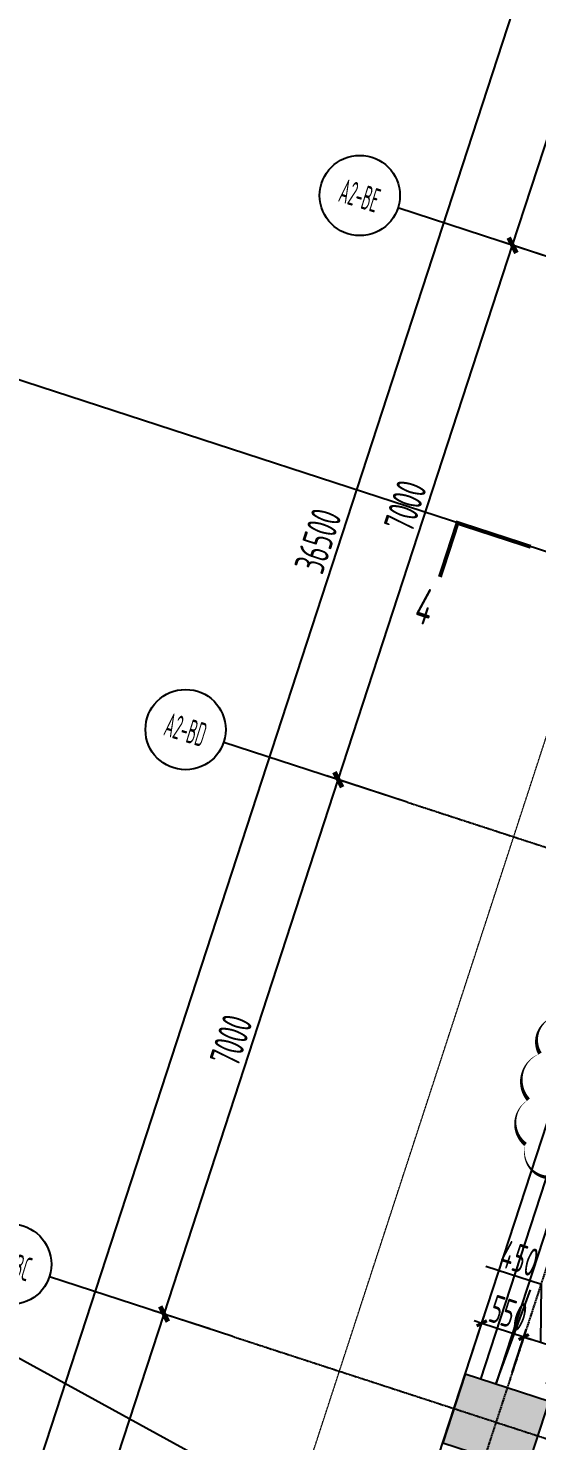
# Model space of a CAD drawing. Header units: millimetres. Extents: x 11639278 to 23698211, y -13072636 to -5537337.
# Drawn here: x 11831914 to 11838243, y -6343850 to -6326259 of the extents above; entities that cross this region are included whole.
import ezdxf
from ezdxf.enums import TextEntityAlignment as Align

# ---------------------------------------------------------------- set-up
doc = ezdxf.new("R2010")
doc.units = ezdxf.units.MM
doc.header["$LTSCALE"] = 10
for name, pattern in [('A2-RG-AXIS$0$CENTER', [2, 1.25, -0.25, 0.25, -0.25]), ('A2-RG-AXIS$0$DOTE', [2.42, 2, -0.2, 0.02, -0.2]), ('A2-RI-F1$0$HIDDEN', [0.375, 0.25, -0.125]), ('A2-RI-F1$0$Overhead 1_16_', [2.579687, 1.5875, -0.992188])]:
    doc.linetypes.add(name, pattern=pattern)
for name, color, linetype in [('A2-RB-F1$0$A-DIMS-100', 1, 'Continuous'), ('A2-RG-AXIS$0$A-AXIS', 1, 'Continuous'), ('A2-RG-AXIS$0$A-DIMS-100', 1, 'Continuous'), ('A2-RG-AXIS$0$A-GRID', 1, 'A2-RG-AXIS$0$CENTER'), ('A2-RG-AXIS$0$A-SYMB', 4, 'Continuous'), ('A2-RI-F1$0$A-HOLE', 2, 'Continuous'), ('A2-RI-F1$0$A-SYMB', 4, 'Continuous'), ('A2-RI-F1$0$A-SYMB-AREA', 4, 'Continuous'), ('A2-RI-F1$0$A-SYMB-NAME', 4, 'Continuous'), ('A2-RI-F1$0$A-SYMB-VOID', 35, 'Continuous'), ('A2-RI-F1$0$A-WALL', 7, 'Continuous'), ('A2-RS-F1$0$A-HATH-GRAY', 8, 'Continuous'), ('A2-RS-F1$0$A-WALL-CONC', 6, 'Continuous')]:
    doc.layers.add(name, color=color, linetype=linetype)
doc.layers.add('A2-RI-F1$0$A-FLOR-OVHD', color=8, linetype='A2-RI-F1$0$Overhead 1_16_', lineweight=5)
doc.styles.add('A2-RB-F1$0$XD2008', font='hzs.shx', dxfattribs={"width": 0.7, "bigfont": 'hztxt.shx'})
doc.styles.add('A2-RG-AXIS$0$ECADI', font='hzs.shx', dxfattribs={"width": 0.7, "bigfont": 'hztxt.shx'})
doc.styles.add('A2-RG-AXIS$0$XD2008', font='hzs.shx', dxfattribs={"width": 0.7, "bigfont": 'hztxt.shx'})
doc.styles.add('A2-RI-F1$0$ECADI', font='hzs.shx', dxfattribs={"width": 0.7, "bigfont": 'hztxt.shx'})
doc.dimstyles.new('A2-RB-F1$0$XD100', dxfattribs={"dimscale": 100, "dimtxt": 3.5, "dimasz": 1.5, "dimexe": 1, "dimexo": 2, "dimgap": 0.5, "dimtad": 1, "dimdec": 0, "dimdsep": 46, "dimtxsty": 'A2-RB-F1$0$XD2008', "dimcen": 2.5, "dimclrt": 4, "dimaunit": 1, "dimadec": 0, "dimazin": 0, "dimtfac": 1, "dimtdec": 0, "dimtix": 1, "dimtmove": 1, "dimatfit": 3, "dimfxl": 0, "dimtolj": 1, "dimtzin": 0, "dimarcsym": 0})
doc.dimstyles.new('A2-RB-F1$0$XD100$0', dxfattribs={"dimscale": 100, "dimtxt": 3.5, "dimasz": 1, "dimexe": 1, "dimexo": 2, "dimgap": 0.5, "dimtad": 1, "dimdec": 0, "dimdsep": 46, "dimtxsty": 'A2-RB-F1$0$XD2008', "dimblk1": 'A2-RB-F1$0$_ArchTick', "dimblk2": 'A2-RB-F1$0$_ArchTick', "dimsah": 1, "dimcen": 2.5, "dimclrt": 4, "dimaunit": 1, "dimadec": 0, "dimazin": 0, "dimtfac": 1, "dimtdec": 0, "dimtix": 1, "dimtmove": 1, "dimatfit": 3, "dimfxl": 0, "dimtolj": 1, "dimtzin": 0, "dimarcsym": 0})
doc.dimstyles.new('A2-RG-AXIS$0$XD150', dxfattribs={"dimscale": 300, "dimtxt": 2.5, "dimasz": 1.5, "dimexe": 1, "dimexo": 2, "dimgap": 0.5, "dimtad": 1, "dimdec": 0, "dimdsep": 46, "dimtxsty": 'A2-RG-AXIS$0$XD2008', "dimcen": 2.5, "dimclrt": 4, "dimaunit": 1, "dimadec": 3, "dimazin": 0, "dimtfac": 1, "dimtdec": 0, "dimtmove": 2, "dimatfit": 3, "dimfxl": 0, "dimtolj": 1, "dimtzin": 0, "dimarcsym": 0})
doc.dimstyles.new('A2-RG-AXIS$0$XD150$0', dxfattribs={"dimscale": 150, "dimtxt": 2.5, "dimasz": 1, "dimexe": 1, "dimexo": 2, "dimgap": 0.5, "dimtad": 1, "dimdec": 0, "dimdsep": 46, "dimtxsty": 'A2-RG-AXIS$0$XD2008', "dimblk": 'A2-RG-AXIS$0$_ArchTick', "dimcen": 2.5, "dimclrt": 4, "dimaunit": 1, "dimadec": 0, "dimazin": 0, "dimtfac": 1, "dimtdec": 0, "dimtmove": 2, "dimatfit": 3, "dimfxl": 0, "dimtolj": 1, "dimtzin": 0, "dimarcsym": 0})

# ---------------------------------------------------------------- blocks, each defined once
blk = doc.blocks.new('A2-RS-F1')
at = {"layer": 'A2-RS-F1$0$A-HATH-GRAY', "ltscale": 3}
h = blk.add_hatch(color=256, dxfattribs=at)
h.paths.add_polyline_path([(11844907, -6323396), (11843861, -6323055), (11843582, -6323911), (11844628, -6324252)], flags=17)
h.paths.add_polyline_path([(11860883, -6343275), (11862024, -6343647), (11861714, -6344598), (11860573, -6344226)])
h.paths.add_polyline_path([(11865221, -6329964), (11866362, -6330336), (11866052, -6331287), (11864911, -6330915)])
h.paths.add_polyline_path([(11863052, -6336620), (11864193, -6336992), (11863883, -6337943), (11862742, -6337571)])
edge = h.paths.add_edge_path()
edge.add_arc((11859129, -6350592), 550, 0, 360)
edge = h.paths.add_edge_path()
edge.add_arc((11856959, -6357248), 450, 0, 360)
edge = h.paths.add_edge_path()
edge.add_arc((11853167, -6357589), 450, 0, 360)
edge = h.paths.add_edge_path()
edge.add_arc((11867806, -6323971), 450, 0, 360)
h.paths.add_polyline_path([(11846030, -6316400), (11847076, -6316740), (11846797, -6317596), (11845751, -6317255)])
h.paths.add_polyline_path([(11843861, -6323055), (11844907, -6323396), (11844628, -6324252), (11843582, -6323911)])
h.paths.add_polyline_path([(11855493, -6327057), (11855969, -6327212), (11855814, -6327687), (11855338, -6327532)])
h.paths.add_polyline_path([(11855338, -6327532), (11855814, -6327687), (11855969, -6327212), (11855493, -6327057)])
h.paths.add_polyline_path([(11848985, -6347023), (11849461, -6347178), (11849306, -6347653), (11848830, -6347498)])
h.paths.add_polyline_path([(11848830, -6347498), (11849306, -6347653), (11849461, -6347178), (11848985, -6347023)])
h.paths.add_polyline_path([(11841691, -6329710), (11842737, -6330051), (11842458, -6330907), (11841413, -6330566)])
edge = h.paths.add_edge_path()
edge.add_arc((11835567, -6350275), 550, 0, 360)
h.paths.add_polyline_path([(11837074, -6343877), (11838120, -6344218), (11838399, -6343362), (11837353, -6343021)])
h.paths.add_polyline_path([(11839243, -6337221), (11840289, -6337562), (11840568, -6336707), (11839522, -6336366)])
h.paths.add_polyline_path([(11843582, -6323911), (11844628, -6324252), (11844907, -6323396), (11843861, -6323055)])
edge = h.paths.add_edge_path()
edge.add_arc((11839856, -6353250), 450, 0, 360)
edge = h.paths.add_edge_path()
edge.add_arc((11857823, -6320717), 450, 0, 360)
edge = h.paths.add_edge_path()
edge.add_arc((11856666, -6324265), 500, 0, 360)
h.paths.add_polyline_path([(11855338, -6327532), (11855814, -6327687), (11855969, -6327212), (11855493, -6327057)])
h.paths.add_polyline_path([(11848830, -6347498), (11849306, -6347653), (11849461, -6347178), (11848985, -6347023)])
edge = h.paths.add_edge_path()
edge.add_arc((11848133, -6350444), 500, 0, 360)
edge = h.paths.add_edge_path()
edge.add_arc((11846511, -6355420), 450, 0, 360)
edge = h.paths.add_edge_path()
edge.add_arc((11865992, -6360192), 450, 0, 360)
edge = h.paths.add_edge_path()
edge.add_arc((11868161, -6353536), 450, 0, 360)
edge = h.paths.add_edge_path()
edge.add_arc((11870331, -6346881), 450, 0, 360)
edge = h.paths.add_edge_path()
edge.add_arc((11872500, -6340226), 450, 0, 360)
edge = h.paths.add_edge_path()
edge.add_arc((11874669, -6333570), 450, 0, 360)
edge = h.paths.add_edge_path()
edge.add_arc((11876839, -6326915), 450, 0, 360)
at = {"layer": 'A2-RS-F1$0$A-WALL-CONC'}
blk.add_lwpolyline([(11837074, -6343877), (11838120, -6344218), (11838399, -6343362), (11837353, -6343021)], close=True, dxfattribs=at)
blk = doc.blocks.new('A2-RI-F1$0$5erhfh')
at = {"layer": 'A2-RI-F1$0$A-SYMB-AREA', "style": 'A2-RI-F1$0$ECADI', "width": 0.7}
blk.add_attdef('340M2', text='', height=2.5, dxfattribs=at).set_placement((0, 1.25), align=Align.MIDDLE_LEFT)
at = {"layer": 'A2-RI-F1$0$A-SYMB-NAME', "style": 'A2-RI-F1$0$ECADI', "width": 0.7}
blk.add_attdef('CHINESENAME', (-12.29, 3.09), '', height=4.5, dxfattribs=at)
blk = doc.blocks.new('A2-RI-F1')
at = {"layer": 'A2-RI-F1$0$A-FLOR-OVHD', "ltscale": 0.3}
blk.add_lwpolyline([(11832501.7, -6353064.2), (11845078.7, -6314477.5), (11879355.1, -6325647.5), (11871959.5, -6348337.9), (11872377.5, -6348345.6), (11867157.7, -6364360), (11832494.4, -6353061.8)], dxfattribs=at)
at = {"layer": 'A2-RI-F1$0$A-HOLE'}
blk.add_line((11838724.9, -6340102.8), (11837733.3, -6343145.1), dxfattribs=at)
at = {"layer": 'A2-RI-F1$0$A-SYMB', "const_width": 50}
blk.add_lwpolyline([(11838167.3, -6332716.2), (11837257.2, -6332419.5), (11837038.3, -6333091.4)], dxfattribs=at)
at = {"layer": 'A2-RI-F1$0$A-SYMB-VOID', "linetype": 'A2-RI-F1$0$HIDDEN', "ltscale": 500}
blk.add_lwpolyline([(11837733.3, -6343145.1), (11838777.1, -6340305.1), (11839295.3, -6340288.7)], dxfattribs=at)
at = {"layer": 'A2-RI-F1$0$A-WALL'}
for p, q in [((11834765, -6350960), (11841784.3, -6329425.1)), ((11838534.7, -6340040.8), (11837543.1, -6343083.1))]:
    blk.add_line(p, q, dxfattribs=at)
at = {"layer": 'Defpoints', "color": 3, "linetype": 'Continuous'}
blk.add_line((11881898.7, -6346970), (11828646, -6329612.7), dxfattribs=at)
at = {"layer": 'Defpoints', "color": 3}
blk.add_line((11846489, -6350866.5), (11821709.5, -6337304), dxfattribs=at)
at = {"layer": 'Defpoints'}
for points in [[(11838498.9, -6338561.9, 0, 50, 0.5205671), (11838283.4, -6339028.7, 0, 50, 0.5205671)], [(11838283.4, -6339028.7, 0, 50, 0.5205671), (11838139.7, -6339603.1, 0, 50, 0.5205671), (11838139.7, -6339603.1, 0, 50, 0.5205671), (11838103.7, -6340159.7, 0, 50, 0.5205671), (11838103.7, -6340159.7, 0, 50, 0.5205671), (11838427.1, -6340572.6, 0, 50, 0.5205671)]]:
    blk.add_lwpolyline(points, format="xyseb", dxfattribs=at)
blk.add_blockref('A2-RS-F1', (0, 0))
ref = blk.add_blockref('A2-RI-F1$0$5erhfh', (11837764.6, -6334317.3), dxfattribs=dict(xscale=100.0000000002661, yscale=100.0000000002661, zscale=100.0000000002661, rotation=341.9467459264774))
ref.add_attrib('CHINESENAME', '4', (11836691.6, -6333642.9), dxfattribs={"layer": 'A2-RI-F1$0$A-SYMB-NAME', "height": 450, "rotation": 341.94675, "style": 'A2-RI-F1$0$ECADI', "width": 0.7})
blk = doc.blocks.new('A2-RG-AXIS$0$_ArchTick')
at = {"color": 0, "linetype": 'ByBlock', "const_width": 0.4}
blk.add_lwpolyline([(-0.5, -0.5), (0.5, 0.5)], dxfattribs=at)
blk = doc.blocks.new('*D820')
at = {"layer": 'A2-RG-AXIS$0$A-DIMS-100', "color": 0, "lineweight": -2, "ltscale": 3, "transparency": 16777216}
blk.add_arc((11859129, -6350592), 5747, 341.947, 359.2286, dxfattribs=at)
at = {"layer": 'Defpoints', "color": 0, "ltscale": 3, "transparency": 16777216}
for p in [(11834459, -6342551), (11835567, -6350275), (11872705, -6350775), (11864744, -6351816), (11872420, -6354924)]:
    blk.add_point(p, dxfattribs=at)
at = {"layer": 'A2-RG-AXIS$0$A-DIMS-100', "color": 0, "lineweight": -2, "ltscale": 3, "transparency": 16777216, "xscale": 150, "yscale": 150, "zscale": 150}
for p, rotation in [((11864875, -6350669), 89.22855370033292), ((11864593, -6352373), 251.9470404933478)]:
    blk.add_blockref('A2-RG-AXIS$0$_ArchTick', p, dxfattribs=dict(at, rotation=rotation))
at = {"layer": 'A2-RG-AXIS$0$A-DIMS-100', "color": 4, "ltscale": 3, "transparency": 16777216, "insert": (11865469, -6351643), "char_height": 375, "attachment_point": 5, "rotation": 80.5878, "style": 'A2-RG-AXIS$0$XD2008'}
blk.add_mtext('\\A1;17°16\'53"', dxfattribs=at)
blk = doc.blocks.new('*D823')
at = {"layer": 'A2-RG-AXIS$0$A-DIMS-100', "color": 0, "lineweight": -2, "transparency": 16777216}
for p, q in [((11834174, -6342458), (11833461, -6342226)), ((11831434, -6348928), (11833604, -6342272)), ((11832005, -6349114), (11831292, -6348881))]:
    blk.add_line(p, q, dxfattribs=at)
at = {"layer": 'Defpoints', "color": 0, "transparency": 16777216}
for p in [(11833604, -6342272), (11834459, -6342551), (11832290, -6349207)]:
    blk.add_point(p, dxfattribs=at)
at = {"layer": 'A2-RG-AXIS$0$A-DIMS-100', "color": 0, "lineweight": -2, "transparency": 16777216, "xscale": 150, "yscale": 150, "zscale": 150}
for p, rotation in [((11833604, -6342272), 71.94704043113722), ((11831434, -6348928), 251.9470404311372)]:
    blk.add_blockref('A2-RG-AXIS$0$_ArchTick', p, dxfattribs=dict(at, rotation=rotation))
at = {"layer": 'A2-RG-AXIS$0$A-DIMS-100', "color": 4, "transparency": 16777216, "insert": (11832270, -6345519), "char_height": 375, "attachment_point": 5, "rotation": 71.947, "style": 'A2-RG-AXIS$0$XD2008'}
blk.add_mtext('\\A1;7000', dxfattribs=at)
blk = doc.blocks.new('*D824')
at = {"layer": 'A2-RG-AXIS$0$A-DIMS-100', "color": 0, "lineweight": -2, "transparency": 16777216}
for p, q in [((11833604, -6342272), (11835773, -6335617)), ((11836629, -6335896), (11835630, -6335571)), ((11834174, -6342458), (11833461, -6342226))]:
    blk.add_line(p, q, dxfattribs=at)
at = {"layer": 'Defpoints', "color": 0, "transparency": 16777216}
for p in [(11835773, -6335617), (11836914, -6335989), (11834459, -6342551)]:
    blk.add_point(p, dxfattribs=at)
at = {"layer": 'A2-RG-AXIS$0$A-DIMS-100', "color": 0, "lineweight": -2, "transparency": 16777216, "xscale": 150, "yscale": 150, "zscale": 150}
for p, rotation in [((11835773, -6335617), 71.94704053343993), ((11833604, -6342272), 251.9470405334399)]:
    blk.add_blockref('A2-RG-AXIS$0$_ArchTick', p, dxfattribs=dict(at, rotation=rotation))
at = {"layer": 'A2-RG-AXIS$0$A-DIMS-100', "color": 4, "transparency": 16777216, "insert": (11834439, -6338863), "char_height": 375, "attachment_point": 5, "rotation": 71.947, "style": 'A2-RG-AXIS$0$XD2008'}
blk.add_mtext('\\A1;7000', dxfattribs=at)
blk = doc.blocks.new('*D787')
at = {"layer": 'A2-RG-AXIS$0$A-DIMS-100', "color": 0, "lineweight": -2, "transparency": 16777216}
for p, q in [((11835773, -6335617), (11837942, -6328962)), ((11838798, -6329241), (11837800, -6328915)), ((11836629, -6335896), (11835630, -6335571))]:
    blk.add_line(p, q, dxfattribs=at)
at = {"layer": 'Defpoints', "color": 0, "transparency": 16777216}
for p in [(11837942, -6328962), (11839083, -6329333), (11836914, -6335989)]:
    blk.add_point(p, dxfattribs=at)
at = {"layer": 'A2-RG-AXIS$0$A-DIMS-100', "color": 0, "lineweight": -2, "transparency": 16777216, "xscale": 150, "yscale": 150, "zscale": 150}
for p, rotation in [((11837942, -6328962), 71.94704053343993), ((11835773, -6335617), 251.9470405334399)]:
    blk.add_blockref('A2-RG-AXIS$0$_ArchTick', p, dxfattribs=dict(at, rotation=rotation))
at = {"layer": 'A2-RG-AXIS$0$A-DIMS-100', "color": 4, "transparency": 16777216, "insert": (11836608, -6332208), "char_height": 375, "attachment_point": 5, "rotation": 71.947, "style": 'A2-RG-AXIS$0$XD2008'}
blk.add_mtext('\\A1;7000', dxfattribs=at)
blk = doc.blocks.new('*D788')
at = {"layer": 'A2-RG-AXIS$0$A-DIMS-100', "color": 0, "lineweight": -2, "transparency": 16777216}
for p, q in [((11837942, -6328962), (11840112, -6322306)), ((11840967, -6322585), (11839969, -6322260)), ((11838798, -6329241), (11837800, -6328915))]:
    blk.add_line(p, q, dxfattribs=at)
at = {"layer": 'Defpoints', "color": 0, "transparency": 16777216}
for p in [(11840112, -6322306), (11841252, -6322678), (11839083, -6329333)]:
    blk.add_point(p, dxfattribs=at)
at = {"layer": 'A2-RG-AXIS$0$A-DIMS-100', "color": 0, "lineweight": -2, "transparency": 16777216, "xscale": 150, "yscale": 150, "zscale": 150}
for p, rotation in [((11840112, -6322306), 71.94704053343993), ((11837942, -6328962), 251.9470405334399)]:
    blk.add_blockref('A2-RG-AXIS$0$_ArchTick', p, dxfattribs=dict(at, rotation=rotation))
at = {"layer": 'A2-RG-AXIS$0$A-DIMS-100', "color": 4, "transparency": 16777216, "insert": (11838777, -6325553), "char_height": 375, "attachment_point": 5, "rotation": 71.947, "style": 'A2-RG-AXIS$0$XD2008'}
blk.add_mtext('\\A1;7000', dxfattribs=at)
blk = doc.blocks.new('*D790')
at = {"layer": 'A2-RG-AXIS$0$A-DIMS-100', "color": 0, "lineweight": -2, "transparency": 16777216}
for p, q in [((11842851, -6315837), (11841283, -6315325)), ((11830114, -6350075), (11841425, -6315372)), ((11831540, -6350540), (11829971, -6350029))]:
    blk.add_line(p, q, dxfattribs=at)
at = {"layer": 'Defpoints', "color": 0, "transparency": 16777216}
for p in [(11841425, -6315372), (11843137, -6315930), (11831825, -6350633)]:
    blk.add_point(p, dxfattribs=at)
at = {"layer": 'A2-RG-AXIS$0$A-DIMS-100', "color": 0, "lineweight": -2, "transparency": 16777216, "xscale": 150, "yscale": 150, "zscale": 150}
for p, rotation in [((11841425, -6315372), 71.94704049334094), ((11830114, -6350075), 251.9470404933409)]:
    blk.add_blockref('A2-RG-AXIS$0$_ArchTick', p, dxfattribs=dict(at, rotation=rotation))
at = {"layer": 'A2-RG-AXIS$0$A-DIMS-100', "color": 4, "transparency": 16777216, "insert": (11835520, -6332642), "char_height": 375, "attachment_point": 5, "rotation": 71.947, "style": 'A2-RG-AXIS$0$XD2008'}
blk.add_mtext('\\A1;36500', dxfattribs=at)
blk = doc.blocks.new('A2-RG-AXIS$0$ECADI-TAG-GRID')
at = {"color": 13}
blk.add_circle((0, 0), 5, dxfattribs=at)
at = {"style": 'A2-RG-AXIS$0$ECADI', "width": 0.7}
blk.add_attdef('GRID', text='', height=5, dxfattribs=at).set_placement((0, 0), align=Align.MIDDLE)
blk = doc.blocks.new('A2-RB-F1$0$_ArchTick')
at = {"color": 0, "linetype": 'ByBlock', "const_width": 0.4}
blk.add_lwpolyline([(-0.5, -0.5), (0.5, 0.5)], dxfattribs=at)
blk = doc.blocks.new('*D1454')
at = {"layer": 'A2-RB-F1$0$A-DIMS-100', "color": 0, "lineweight": -2, "transparency": 16777216}
for p, q in [((11838304, -6341904), (11837610, -6341678)), ((11838296, -6342628), (11838304, -6341904)), ((11837938, -6343001), (11838113, -6342464)), ((11838510, -6342698), (11838082, -6342559)), ((11838366, -6343141), (11838541, -6342603))]:
    blk.add_line(p, q, dxfattribs=at)
at = {"layer": 'Defpoints', "color": 0, "transparency": 16777216}
for p in [(11838082, -6342559), (11837876, -6343192), (11838304, -6343331)]:
    blk.add_point(p, dxfattribs=at)
at = {"layer": 'A2-RB-F1$0$A-DIMS-100', "color": 0, "lineweight": -2, "transparency": 16777216, "xscale": 100, "yscale": 100, "zscale": 100}
for p, rotation in [((11838082, -6342559), 161.9467506266805), ((11838510, -6342698), 341.9467506266806)]:
    blk.add_blockref('A2-RB-F1$0$_ArchTick', p, dxfattribs=dict(at, rotation=rotation))
at = {"layer": 'A2-RB-F1$0$A-DIMS-100', "color": 4, "transparency": 16777216, "insert": (11838027, -6341577), "char_height": 350, "attachment_point": 5, "rotation": 341.9468, "style": 'A2-RB-F1$0$XD2008'}
blk.add_mtext('\\A1;450', dxfattribs=at)
blk = doc.blocks.new('*D1455')
at = {"layer": 'A2-RB-F1$0$A-DIMS-100', "color": 0, "lineweight": -2, "transparency": 16777216}
for p, q in [((11837415, -6342831), (11837590, -6342293)), ((11837559, -6342388), (11837464, -6342357)), ((11838082, -6342559), (11837559, -6342388)), ((11837938, -6343001), (11838113, -6342464)), ((11838082, -6342559), (11838177, -6342590))]:
    blk.add_line(p, q, dxfattribs=at)
at = {"layer": 'Defpoints', "color": 0, "transparency": 16777216}
for p in [(11837559, -6342388), (11837353, -6343021), (11837876, -6343192)]:
    blk.add_point(p, dxfattribs=at)
at = {"layer": 'A2-RB-F1$0$A-DIMS-100', "color": 0, "lineweight": -2, "transparency": 16777216, "xscale": 100, "yscale": 100, "zscale": 100}
for p, rotation in [((11837559, -6342388), 341.9464284597054), ((11838082, -6342559), 161.9464284597054)]:
    blk.add_blockref('A2-RB-F1$0$_ArchTick', p, dxfattribs=dict(at, rotation=rotation))
at = {"layer": 'A2-RB-F1$0$A-DIMS-100', "color": 4, "transparency": 16777216, "insert": (11837890, -6342260), "char_height": 350, "attachment_point": 5, "rotation": 341.9464, "style": 'A2-RB-F1$0$XD2008'}
blk.add_mtext('\\A1;550', dxfattribs=at)
blk = doc.blocks.new('*D1015')
at = {"layer": 'A2-RB-F1$0$A-DIMS-100', "color": 0, "lineweight": -2, "transparency": 16777216}
blk.add_arc((11860855, -6343792), 1255, 161.947, 236.9465, dxfattribs=at)
at = {"layer": 'Defpoints', "color": 0, "transparency": 16777216}
for p in [(11836629, -6335896), (11859609, -6343944), (11860573, -6344226), (11858360, -6347626), (11874589, -6348269)]:
    blk.add_point(p, dxfattribs=at)
at = {"layer": 'A2-RB-F1$0$A-DIMS-100', "color": 0, "lineweight": -2, "transparency": 16777216, "xscale": 100, "yscale": 100, "zscale": 100}
for p, rotation in [((11859662, -6343403), 71.94704049334571), ((11860171, -6344844), 326.9465488193384)]:
    blk.add_blockref('A2-RB-F1$0$_ArchTick', p, dxfattribs=dict(at, rotation=rotation))
at = {"layer": 'A2-RB-F1$0$A-DIMS-100', "color": 4, "transparency": 16777216, "insert": (11859884, -6344135), "char_height": 350, "attachment_point": 5, "rotation": 289.4468, "style": 'A2-RB-F1$0$XD2008'}
blk.add_mtext('\\A1;75°', dxfattribs=at)
blk = doc.blocks.new('A2-RG-AXIS')
at = {"layer": 'A2-RG-AXIS$0$A-AXIS'}
for p, q in [((11838798, -6329240.5), (11836516.1, -6328496.8)), ((11836628.7, -6335895.9), (11834346.8, -6335152.1)), ((11834459.4, -6342551.3), (11832177.6, -6341807.5))]:
    blk.add_line(p, q, dxfattribs=at)
at = {"layer": 'A2-RG-AXIS$0$A-GRID', "linetype": 'A2-RG-AXIS$0$DOTE'}
for p, q in [((11847953.1, -6312274.5), (11834792.3, -6352651.7)), ((11836628.7, -6335895.9), (11874589.4, -6348268.9)), ((11834459.4, -6342551.3), (11872420.1, -6354924.3))]:
    blk.add_line(p, q, dxfattribs=at)
at = {"layer": 'A2-RG-AXIS$0$A-SYMB'}
ref = blk.add_blockref('A2-RG-AXIS$0$ECADI-TAG-GRID', (11836040.7, -6328341.8), dxfattribs=dict(at, xscale=100.0000000000341, yscale=100.0000000000341, zscale=100.0000000000341, rotation=342.7200000000827))
ref.add_attrib('GRID', 'A2-BE', dxfattribs={"layer": '0', "height": 300, "rotation": 342.72, "style": 'A2-RG-AXIS$0$ECADI', "width": 0.5}).set_placement((11836040.7, -6328341.8), align=Align.MIDDLE)
ref = blk.add_blockref('A2-RG-AXIS$0$ECADI-TAG-GRID', (11833872.7, -6334993.5), dxfattribs=dict(at, xscale=100.0000000000341, yscale=100.0000000000341, zscale=100.0000000000341, rotation=342.7200000000827))
ref.add_attrib('GRID', 'A2-BD', dxfattribs={"layer": '0', "height": 300, "rotation": 342.72, "style": 'A2-RG-AXIS$0$ECADI', "width": 0.5}).set_placement((11833872.7, -6334993.5), align=Align.MIDDLE)
ref = blk.add_blockref('A2-RG-AXIS$0$ECADI-TAG-GRID', (11831702.2, -6341652.6), dxfattribs=dict(at, xscale=100.0000000000341, yscale=100.0000000000341, zscale=100.0000000000341, rotation=342.7200000000827))
ref.add_attrib('GRID', 'A2-BC', dxfattribs={"layer": '0', "height": 300, "rotation": 342.72, "style": 'A2-RG-AXIS$0$ECADI', "width": 0.5}).set_placement((11831702.2, -6341652.6), align=Align.MIDDLE)
at = {"layer": 'A2-RG-AXIS$0$A-DIMS-100'}
for p1, p2, distance, picture, middle in [((11831825.3, -6350632.8), (11843136.5, -6315929.7), 1800, '*D790', (11835519.9, -6332642.1)), ((11832290.2, -6349206.7), (11834459.4, -6342551.3), 900, '*D823', (11832269.5, -6345518.7))]:
    dim = blk.add_aligned_dim(p1=p1, p2=p2, distance=distance, dimstyle='A2-RG-AXIS$0$XD150$0', dxfattribs=at)
    dim.commit()
    dim.dimension.update_dxf_attribs({"geometry": picture, "text_midpoint": middle})
for base, p1, p2, picture, middle in [((11840111.5, -6322306.2), (11839083.2, -6329333.5), (11841252.5, -6322678.1), '*D788', (11838777.3, -6325552.6)), ((11837942.3, -6328961.6), (11836913.9, -6335988.9), (11839083.2, -6329333.5), '*D787', (11836608.1, -6332207.9)), ((11835773, -6335617), (11834459.4, -6342551.3), (11836913.9, -6335988.9), '*D824', (11834438.8, -6338863.3))]:
    dim = blk.add_linear_dim(base=base, p1=p1, p2=p2, angle=251.94704, dimstyle='A2-RG-AXIS$0$XD150$0', dxfattribs=at)
    dim.commit()
    dim.dimension.update_dxf_attribs({"geometry": picture, "text_midpoint": middle})
at = {"layer": 'A2-RG-AXIS$0$A-DIMS-100', "ltscale": 3}
dim = blk.add_angular_dim_2l(base=(11864743.7, -6351815.5), line1=((11834459.4, -6342551.3), (11872420.1, -6354924.3)), line2=((11835567, -6350274.8), (11872705.5, -6350774.9)), dimstyle='A2-RG-AXIS$0$XD150', override={"dimscale": 150, "dimasz": 1, "dimblk": 'A2-RG-AXIS$0$_ArchTick', "dimadec": 4}, dxfattribs=at)
dim.commit()
dim.dimension.update_dxf_attribs({"geometry": '*D820', "text_midpoint": (11865468.5, -6351643)})
blk = doc.blocks.new('A2-RB-F1')
at = {"layer": 'A2-RB-F1$0$A-DIMS-100'}
dim = blk.add_angular_dim_2l(base=(11859609.3, -6343944.1), line1=((11860572.7, -6344226.1), (11858360, -6347626.4)), line2=((11836628.7, -6335895.9), (11874589.4, -6348268.9)), dimstyle='A2-RB-F1$0$XD100', override={"dimasz": 1, "dimblk1": 'A2-RB-F1$0$_ArchTick', "dimblk2": 'A2-RB-F1$0$_ArchTick', "dimsah": 1}, dxfattribs=at)
dim.commit()
dim.dimension.update_dxf_attribs({"geometry": '*D1015', "text_midpoint": (11859883.9, -6344135.2)})
dim = blk.add_linear_dim(base=(11838082.1, -6342558.7), p1=(11838303.7, -6343331), p2=(11837875.8, -6343191.6), angle=161.94675, dimstyle='A2-RB-F1$0$XD100$0', dxfattribs=at)
dim.commit()
dim.dimension.update_dxf_attribs({"geometry": '*D1454', "text_midpoint": (11838256.4, -6341888.2), "dimtype": 129})
dim = blk.add_aligned_dim(p1=(11837875.8, -6343191.6), p2=(11837352.9, -6343021.1), distance=-665.6, dimstyle='A2-RB-F1$0$XD100$0', dxfattribs=at)
dim.commit()
dim.dimension.update_dxf_attribs({"geometry": '*D1455', "text_midpoint": (11837890.3, -6342259.6)})

msp = doc.modelspace()

# ---------------------------------------------------------------- block references
for name in ['A2-RI-F1', 'A2-RB-F1', 'A2-RG-AXIS']:
    msp.add_blockref(name, (0, 0))

doc.saveas('drawing.dxf')
